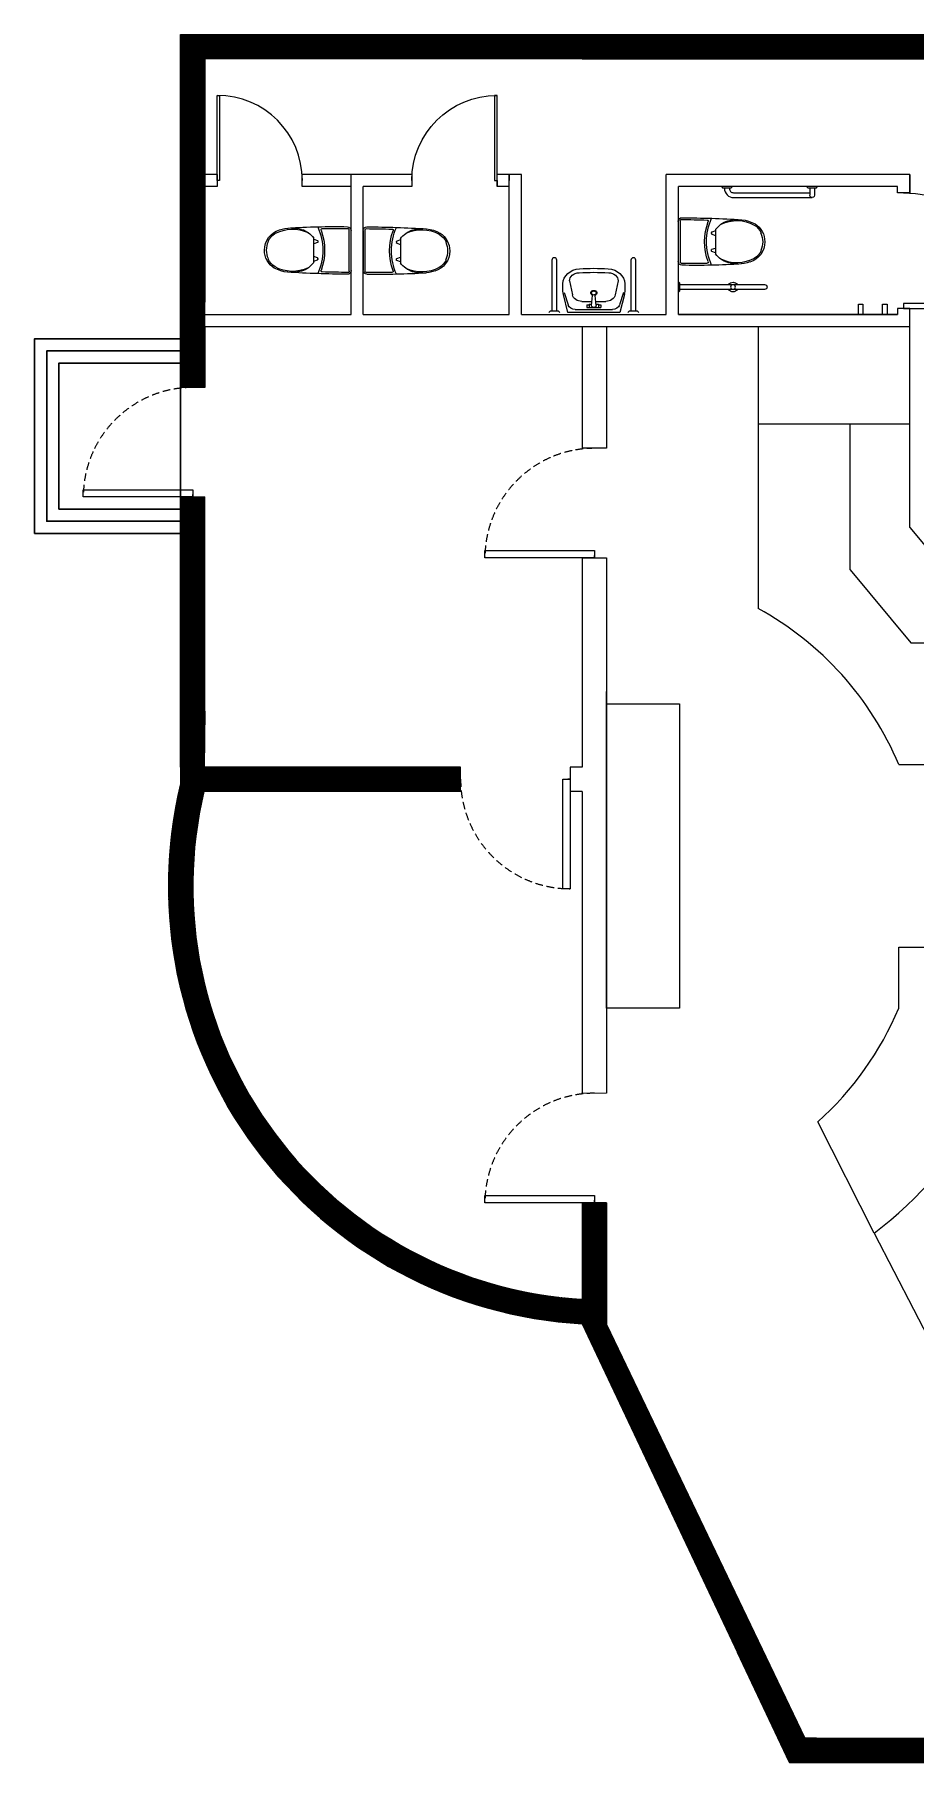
# Model space of a CAD drawing. Header units: millimetres. Extents: x -1966 to 205283, y -140015 to 7000.
# Drawn here: x 34602 to 41839, y -102691 to -88491 of the extents above; entities that cross this region are included whole.
import ezdxf

# ---------------------------------------------------------------- set-up
doc = ezdxf.new("R2010")
doc.units = ezdxf.units.MM
doc.header["$LTSCALE"] = 1000
doc.linetypes.add('HIDDEN4', pattern=[0.09375, 0.0625, -0.03125])
for name, color, linetype in [('ID-INDE-SANI', 2, 'Continuous'), ('ID-INDE-TPTN', 3, 'Continuous'), ('家具', 251, 'Continuous'), ('草图平面 01', 7, 'Continuous'), ('草图平面 09', 7, 'Continuous'), ('草图平面 11', 7, 'Continuous'), ('草图平面 12', 7, 'Continuous'), ('草图平面 14', 7, 'Continuous'), ('草图平面 15', 7, 'Continuous'), ('草图平面 16', 7, 'Continuous'), ('草图平面 17', 7, 'Continuous'), ('草图平面 18', 7, 'Continuous')]:
    doc.layers.add(name, color=color, linetype=linetype)
doc.layers.add('steps-1f', color=7, linetype='Continuous', lineweight=30)

# ---------------------------------------------------------------- blocks, each defined once
blk = doc.blocks.new('door-900')
blk.add_line((83036, -36718), (83056, -36718))
blk.add_lwpolyline([(83036, -35818), (83096, -35818), (83096, -36718), (83036, -36718)], close=True)
at = {"linetype": 'HIDDEN4'}
blk.add_arc((83036, -36718), 900, 0, 90, dxfattribs=at)
blk = doc.blocks.new('matong01')
for p, q in [((-88201, 15374), (-87861, 15374)), ((-88196, 15389), (-87866, 15389)), ((-88128, 15083), (-87928, 15083)), ((-88118, 15083), (-88108, 15113)), ((-88104, 15116), (-88095, 15116)), ((-88091, 15113), (-88080, 15083)), ((-87966, 15113), (-87976, 15083)), ((-87953, 15116), (-87961, 15116)), ((-87938, 15083), (-87948, 15113)), ((-88099, 14711), (-88103, 14707)), ((-87953, 14708), (-87957, 14711))]:
    blk.add_line(p, q)
for centre, radius, start, end in [((-88196, 15359), 30, 90, 180.424), ((-78905, 15428), 9321, 180.424, 183.4424), ((-88201, 15364), 10, 90, 180.393), ((-78905, 15428), 9306, 180.393, 181.698), ((-87866, 15359), 30, 0.6676, 90), ((-87861, 15364), 10, 0.698, 90), ((-97156, 15251), 9306, 359.3948, 0.698), ((-93715, 15246), 5881, 356.3553, 1.1062), ((-88029, 14695), 462, 65.4075, 114.5925), ((-88197, 15152), 10, 181.698, 290.2364), ((-88009, 14921), 201, 126.4028, 162.1573), ((-88029, 14695), 477, 69.8498, 110.2364), ((-88104, 15111), 4.75, 90, 161.4097), ((-88095, 15111), 4.75, 18.5903, 90), ((-87961, 15111), 4.75, 90, 161.4097), ((-87953, 15111), 4.75, 18.5903, 90), ((-88048, 14921), 201, 17.8427, 53.5972), ((-87861, 15152), 10, 249.8498, 359.3948), ((-87913, 14901), 298, 164.1403, 208.6381), ((-87900, 14908), 302, 154.7496, 208.3925), ((-88157, 14908), 302, 331.5559, 25.2504), ((-88143, 14901), 298, 340.5406, 15.8597), ((-88025, 14848), 170, 268.9968, 344.0306), ((-88031, 14848), 170, 212.1281, 271.0032), ((-88031, 14848), 158, 212.0261, 242.9663), ((-88031, 14848), 153, 243.725, 271.1087), ((-88025, 14848), 153, 268.8913, 296.4183), ((-88025, 14848), 158, 297.1668, 327.8719)]:
    blk.add_arc(centre, radius, start, end)
blk = doc.blocks.new('g2')
at = {"color": 4, "linetype": 'Continuous'}
for p, q in [((-98115, -90879), (-98115, -90819)), ((-98075, -90879), (-98075, -90819))]:
    blk.add_line(p, q, dxfattribs=at)
for points in [[(-98750, -90889), (-98840, -90889), (-98830, -90879), (-98760, -90879), (-98750, -90889)], [(-98050, -90889), (-98140, -90889), (-98130, -90879), (-98060, -90879), (-98050, -90889)]]:
    blk.add_lwpolyline(points, dxfattribs=at)
for points in [[(-98815, -90879), (-98815, -90874, -0.414214), (-98740, -90799), (-98095, -90799)], [(-98775, -90879), (-98775, -90874, -0.414214), (-98740, -90839), (-98115, -90839)]]:
    blk.add_lwpolyline(points, format="xyb", dxfattribs=at)
blk.add_arc((-98095, -90819), 20, 359.9999, 180.2065, dxfattribs=at)
blk = doc.blocks.new('qr244')
at = {"color": 4}
blk.add_lwpolyline([(-45, 0), (-35, -10), (35, -10), (45, 0)], dxfattribs=at)
blk.add_lwpolyline([(-20, -10), (-20, -710, 1), (20, -710), (20, -10)], format="xyb", dxfattribs=at)
blk.add_circle((0, -450), 20, dxfattribs=at)
for start, end in [(119.9966, 240.0034), (300.0034, 59.9966)]:
    blk.add_arc((0, -450), 40, start, end, dxfattribs=at)
blk = doc.blocks.new('1w')
blk.add_blockref('matong01', (88031, -15389))
at = {"color": 1}
blk.add_blockref('qr244', (375, 0), dxfattribs=at)
at = {"rotation": 270}
blk.add_blockref('g2', (90439, -99195), dxfattribs=at)
blk = doc.blocks.new('door-700')
blk.add_lwpolyline([(82086, -33636), (82106, -33636), (82106, -34336), (82086, -34336)], close=True)
blk.add_arc((82086, -34336), 700, 0, 90)
blk = doc.blocks.new('door-950')
blk.add_lwpolyline([(77432, -33763), (78382, -33763), (78382, -33803), (77432, -33803)], close=True)
blk.add_arc((77432, -33763), 950, 270, 0)
blk = doc.blocks.new('A1138DE')
for p, q in [((-0.41, 0.63), (-0.361, 0.352)), ((0.41, 0.63), (0.361, 0.352)), ((-0.52, 0.572), (-0.52, 0.42)), ((-0.514, 0.36), (-0.44, 0)), ((-0.499, 0.395), (-0.433, 0.149)), ((-0.04, 0.14), (-0.02, 0.338)), ((0.04, 0.14), (0.02, 0.338)), ((0.499, 0.395), (0.433, 0.149)), ((0.44, 0), (0.514, 0.36)), ((0.52, 0.42), (0.52, 0.572)), ((-0.44, 0), (0.44, 0)), ((0.317, 0.06), (-0.317, 0.06)), ((-0.032, 0.22), (-0.203, 0.22)), ((-0.12, 0.15), (-0.12, 0.1)), ((-0.08, 0.15), (-0.12, 0.15)), ((0.12, 0.1), (-0.12, 0.1)), ((-0.08, 0.166), (-0.08, 0.1)), ((-0.038, 0.166), (-0.08, 0.166)), ((0.203, 0.22), (0.032, 0.22)), ((0.08, 0.166), (0.038, 0.166)), ((0.08, 0.166), (0.08, 0.1)), ((0.12, 0.15), (0.08, 0.15)), ((0.12, 0.15), (0.12, 0.1))]:
    blk.add_line(p, q)
for centre, radius, start, end in [((0, -2.33), 3.21, 85.6642, 94.3358), ((-0.22, 0.572), 0.3, 94.3358, 180), ((-0.25, 0.63), 0.16, 90, 180), ((0, -2.33), 3.13, 85.4188, 94.5812), ((0.22, 0.572), 0.3, 0, 85.6642), ((0.25, 0.63), 0.16, 0, 90), ((-0.22, 0.42), 0.3, 180, 191.5922), ((-0.203, 0.38), 0.16, 190, 270), ((0, 0.39), 0.05, 292.5135, 247.4865), ((0, 0.39), 0.038, 288.5269, 251.4731), ((0, 0.338), 0.02, 0.0039, 180.0039), ((0.203, 0.38), 0.16, 270, 350), ((0.22, 0.42), 0.3, 348.4078, 360), ((-0.317, 0.18), 0.12, 195, 270), ((0, 0.14), 0.04, 180, 0), ((0.317, 0.18), 0.12, 270, 345)]:
    blk.add_arc(centre, radius, start, end)
blk = doc.blocks.new('cwxs')
at = {"color": 4, "linetype": 'Continuous'}
for p, q in [((-103569, -83170), (-103579, -83180)), ((-103579, -83180), (-103579, -83250)), ((-103579, -83250), (-103569, -83260)), ((-103569, -83820), (-103579, -83830)), ((-103579, -83830), (-103579, -83900)), ((-103579, -83900), (-103569, -83910))]:
    blk.add_line(p, q, dxfattribs=at)
at = {"layer": '家具', "color": 4}
for points in [[(-103579, -83195), (-103999, -83195, 1), (-103999, -83235), (-103579, -83235)], [(-103579, -83845), (-103999, -83845, 1), (-103999, -83885), (-103579, -83885)]]:
    blk.add_lwpolyline(points, format="xyb", dxfattribs=at)
at = {"xscale": -487.5, "yscale": 412.5, "zscale": 487.5, "rotation": 90}
blk.add_blockref('A1138DE', (-103569, -83540), dxfattribs=at)

msp = doc.modelspace()

# ---------------------------------------------------------------- hatches: boundary and pattern name
h = msp.add_hatch()
h.set_pattern_fill('ANSI32', color=256)
h.set_pattern_definition([(45, (-49974.1287, -55012.0713), (-3.36759605, 3.36759605), []), (45, (-49971.8836, -55012.0713), (-3.36759605, 3.36759605), [])])
h.paths.add_polyline_path([(42101.7, -88491.4), (35801.7, -88491.4), (35801.7, -91391.4), (36001.7, -91391.4), (36001.7, -90891.4), (36001.7, -88691.4), (42101.7, -88691.4)])
h.paths.add_polyline_path([(35801.7, -94511.6), (35801.7, -94648.8, 0.468176), (39101.7, -99085.9), (40804, -102691.4), (41804, -102691.4), (47201.7, -102691.4), (47201.7, -102591.4), (47201.7, -102491.4), (41025.1, -102491.4), (40929.4, -102491.4), (39301.7, -99091.4), (39301.7, -98091.4), (39101.7, -98091.4), (39101.7, -98885.5, -0.4657055), (35992.4, -94711.6), (38101.7, -94711.6), (38101.7, -94511.6), (35995.2, -94511.6), (36001.7, -94011.7), (36001.7, -92291.4), (35801.7, -92291.4)])
h.paths.add_polyline_path([(51051.7, -102491.4), (49201.7, -102491.4), (49201.7, -102691.4), (52001.7, -102691.4), (52001.7, -102291.4), (51801.7, -102291.4), (51801.7, -102491.4)])
h.paths.add_polyline_path([(52001.7, -88491.4), (51601.7, -88491.4), (51601.7, -88691.4), (51801.7, -88691.4), (51801.7, -88891.4), (52001.7, -88891.4)])

# ---------------------------------------------------------------- linework, layer by layer
for p, q in [((36101.7, -89691.4), (36101.7, -89641.4)), ((36101.7, -89641.4), (36101.7, -89741.4)), ((36801.7, -89741.4), (36801.7, -89641.4)), ((37201.7, -89741.4), (37201.7, -89641.4)), ((37701.7, -89641.4), (37701.7, -89741.4)), ((38401.7, -89741.4), (38401.7, -89641.4)), ((38401.7, -89691.4), (38401.7, -89741.4)), ((38501.7, -89741.4), (38501.7, -89641.4)), ((38501.7, -89641.4), (38501.7, -89691.4)), ((41791.7, -89641.4), (41791.7, -89791.4)), ((41791.7, -89791.4), (41691.7, -89791.4)), ((41791.7, -90741.4), (41691.7, -90741.4)), ((41791.7, -90891.4), (41791.7, -90741.4)), ((35801.7, -90991.4), (35682.8, -90991.4)), ((35801.7, -91091.4), (35801.7, -90991.4)), ((36001.7, -90891.4), (36001.7, -91391.4)), ((39301.7, -90891.4), (39301.7, -91891.4)), ((35801.7, -91091.4), (35602.1, -91091.4)), ((35801.7, -91191.4), (35801.7, -91091.4)), ((35801.7, -91191.4), (35801.7, -91091.4)), ((35801.7, -91291.4), (35801.7, -91191.4)), ((35801.7, -91291.4), (35801.7, -91191.4)), ((35801.7, -91391.4), (35801.7, -91291.4)), ((35801.7, -91391.4), (35801.7, -91291.4)), ((36001.7, -91391.4), (35801.7, -91391.4)), ((39301.7, -91891.4), (39101.7, -91891.4)), ((35801.7, -92291.4), (36001.7, -92291.4)), ((39101.7, -92791.4), (39301.7, -92791.4)), ((38101.7, -94711.6), (38101.7, -94511.6)), ((39101.7, -94511.6), (39001.7, -94511.6)), ((39001.7, -94511.6), (39001.7, -94711.6)), ((39094.6, -97191.4), (39301.7, -97189.8)), ((39301.7, -98091.4), (39101.7, -98091.4)), ((39301.7, -99091.4), (39301.7, -98091.4)), ((39301.7, -99091.4), (39301.7, -98091.4))]:
    msp.add_line(p, q)
at = {"layer": 'ID-INDE-TPTN'}
for points in [[(41370.4, -90706.1), (41407.9, -90706.1), (41407.9, -90791.4), (41370.4, -90791.4)], [(41568.7, -90706.1), (41606.2, -90706.1), (41606.2, -90791.4), (41568.7, -90791.4)]]:
    msp.add_lwpolyline(points, close=True, dxfattribs=at)
at = {"layer": 'steps-1f'}
for points in [[(35801.7, -90991.4), (34601.7, -90991.4), (34601.7, -92591.4), (35801.7, -92591.4)], [(35801.7, -91091.4), (34701.7, -91091.4), (34701.7, -92491.4), (35801.7, -92491.4)], [(35801.7, -91191.4), (34801.7, -91191.4), (34801.7, -92391.4), (35801.7, -92391.4)]]:
    msp.add_lwpolyline(points, close=True, dxfattribs=at)
at = {"layer": '草图平面 01'}
for p, q in [((35801.7, -88491.4), (47801.7, -88491.4)), ((35801.7, -88491.4), (47801.7, -88491.4)), ((35801.7, -91391.4), (35801.7, -88491.4)), ((39101.7, -88491.4), (39301.7, -88491.4)), ((39301.7, -88491.4), (41601.7, -88491.4)), ((47801.7, -88691.4), (36001.7, -88691.4)), ((36001.7, -88691.4), (36001.7, -90691.4)), ((36001.7, -91391.4), (36001.7, -88691.4)), ((39101.7, -88691.4), (36001.7, -88691.4)), ((41791.7, -88691.4), (39301.7, -88691.4)), ((39301.7, -88691.4), (43301.7, -88691.4)), ((40546.7, -88691.4), (47801.7, -88691.4)), ((36101.7, -89641.4), (36001.7, -89641.4)), ((36101.7, -89741.4), (36001.7, -89741.4)), ((37701.7, -89641.4), (36801.7, -89641.4)), ((37201.7, -89741.4), (36801.7, -89741.4)), ((37201.7, -90791.4), (37201.7, -89741.4)), ((37701.7, -89741.4), (37301.7, -89741.4)), ((37301.7, -90791.4), (37301.7, -89741.4)), ((38601.7, -89641.4), (38401.7, -89641.4)), ((38501.7, -89741.4), (38401.7, -89741.4)), ((38501.7, -90791.4), (38501.7, -89741.4)), ((38601.7, -89741.4), (38601.7, -89641.4)), ((38601.7, -90791.4), (38601.7, -89741.4)), ((41791.7, -89641.4), (39791.7, -89641.4)), ((39791.7, -89741.4), (39791.7, -89641.4)), ((39791.7, -90791.4), (39791.7, -89741.4)), ((41691.7, -89741.4), (39891.7, -89741.4)), ((39891.7, -90791.4), (39891.7, -89741.4)), ((41691.7, -89791.4), (41691.7, -89741.4)), ((41791.7, -89791.4), (41791.7, -89641.4)), ((36001.7, -90791.4), (37201.7, -90791.4)), ((37301.7, -90791.4), (38501.7, -90791.4)), ((38601.7, -90791.4), (39791.7, -90791.4)), ((41691.7, -90791.4), (39891.7, -90791.4)), ((39891.7, -90791.4), (41691.7, -90791.4)), ((41691.7, -90741.4), (41691.7, -90791.4)), ((41791.7, -92542.2), (41791.7, -90741.4)), ((36001.7, -90891.4), (41791.7, -90891.4)), ((39101.7, -90891.4), (39101.7, -91891.4)), ((39301.7, -90891.4), (39301.7, -91891.4)), ((39301.7, -90891.4), (39301.7, -91891.4)), ((40546.7, -90891.4), (40546.7, -92891.4)), ((40546.7, -91691.4), (41791.7, -91691.4)), ((41301.7, -92891.4), (41301.7, -91691.4)), ((35801.7, -94511.6), (35801.7, -92291.4)), ((36001.7, -94052.7), (36001.7, -92291.4)), ((41791.7, -92542.2), (42082.8, -92891.4)), ((39101.7, -92791.4), (39101.7, -94511.6)), ((39301.7, -92791.4), (39301.7, -97189.8)), ((40546.7, -92891.4), (40546.7, -93208.9)), ((41301.7, -92891.4), (41801.7, -93491.4)), ((41801.7, -93491.4), (46701.7, -93491.4)), ((39301.7, -96491.4), (39301.7, -93891.4)), ((39301.7, -93991.4), (39901.7, -93991.4)), ((39901.7, -93991.4), (39901.7, -96491.4)), ((36001.7, -94052.7), (35995.2, -94511.6)), ((35801.7, -94511.6), (35801.7, -94648.8)), ((38101.7, -94511.6), (35995.2, -94511.6)), ((39101.7, -94511.6), (39001.7, -94511.6)), ((41701.7, -94491.4), (46701.7, -94491.4)), ((38101.7, -94711.6), (35992.4, -94711.6)), ((39101.7, -94711.6), (39001.7, -94711.6)), ((39101.7, -94711.6), (39101.7, -97191.4)), ((39301.7, -95591.4), (39301.7, -95491.4)), ((41701.7, -95991.4), (46701.7, -95991.4)), ((41701.7, -96491.4), (41701.7, -95991.4)), ((41701.7, -96491.4), (41701.7, -95991.4)), ((39901.7, -96491.4), (39301.7, -96491.4)), ((41500.5, -98342), (41037, -97427.6)), ((39101.7, -98091.4), (39101.7, -98885.5)), ((39301.7, -99091.4), (39301.7, -98091.4)), ((39301.7, -99091.4), (39301.7, -98091.4)), ((39301.7, -98091.4), (39301.7, -99091.4)), ((41500.5, -98342), (43643.5, -102491.4)), ((39101.7, -99085.9), (40804, -102691.4)), ((39301.7, -99091.4), (40929.4, -102491.4)), ((40804, -102691.4), (40377, -101787.1)), ((41025.1, -102491.4), (40929.4, -102491.4)), ((41025.1, -102491.4), (47201.7, -102491.4)), ((41025.1, -102691.4), (40804, -102691.4)), ((40804, -102691.4), (41804, -102691.4)), ((41025.1, -102691.4), (47201.7, -102691.4))]:
    msp.add_line(p, q, dxfattribs=at)
for radius, start, end in [(2600, 22.61986, 61.39018), (3600, 166.4638, 266.81526), (3600, 166.4638, 266.81526), (3600, 166.4638, 266.81526), (3600, 166.4638, 266.81526), (3400, 166.74109, 266.62771), (3600, 307.64402, 352.01644), (3600, 307.64402, 352.01644), (2600, 311.86709, 337.38014)]:
    msp.add_arc((39301.7, -95491.4), radius, start, end, dxfattribs=at)
at = {"layer": '草图平面 09', "extrusion": (-0.904289, -0.426922, 0)}
for p, q in [((40377, -101787.1, 906.9), (40804, -102691.4, 906.9)), ((40377, -101787.1, 2406.9), (40377, -101787.1, 906.9)), ((40804, -102691.4, 2406.9), (40377, -101787.1, 2406.9)), ((40804, -102691.4, 3000), (40804, -102691.4)), ((40804, -102691.4, 2406.9), (40804, -102691.4, 906.9))]:
    msp.add_line(p, q, dxfattribs=at)
at = {"layer": '草图平面 11'}
for p, q in [((36001.7, -88691.4, 3000), (36001.7, -90691.4, 3000)), ((36001.7, -91391.4, 3000), (36001.7, -88691.4, 3000)), ((39101.7, -88691.4, 3000), (36001.7, -88691.4, 3000)), ((39101.7, -88691.4, 3000), (39301.7, -88691.4, 3000)), ((47801.7, -88691.4, 3000), (39301.7, -88691.4, 3000)), ((36001.7, -94052.7, 3000), (36001.7, -92291.4, 3000)), ((38101.7, -94511.6, 3000), (35995.2, -94511.6, 3000)), ((39101.7, -94511.6, 3000), (39001.7, -94511.6, 3000)), ((39301.7, -94511.6, 3000), (39301.7, -97189.8, 3000)), ((39301.7, -98091.4, 3000), (39301.7, -99091.4, 3000))]:
    msp.add_line(p, q, dxfattribs=at)
at = {"layer": '草图平面 12', "extrusion": (1, 0, 0)}
for p, q in [((39301.7, -90891.4), (39301.7, -91891.4)), ((39301.7, -90891.4, 3000), (39301.7, -90891.4)), ((39301.7, -90891.4), (39301.7, -91891.4)), ((39301.7, -90891.4), (39301.7, -91891.4)), ((39301.7, -91891.4), (39301.7, -91891.4, 2500)), ((39301.7, -92791.4), (39301.7, -97191.4)), ((39301.7, -92791.4, 2500), (39301.7, -92791.4)), ((39301.7, -92791.4), (39301.7, -97189.8)), ((39301.7, -97191.4, 2500), (39301.7, -97191.4)), ((39301.7, -98091.4), (39301.7, -99091.4)), ((39301.7, -98091.4), (39301.7, -98091.4, 2500))]:
    msp.add_line(p, q, dxfattribs=at)
at = {"layer": '草图平面 14', "extrusion": (1, 0, 0)}
for p, q in [((41791.7, -89641.4, 100), (41791.7, -89791.4, 100)), ((41791.7, -89641.4, 3100), (41791.7, -89641.4, 100)), ((41791.7, -89791.4, 100), (41791.7, -89641.4, 100)), ((41791.7, -89791.4, 100), (41791.7, -89791.4, 2600)), ((41791.7, -90741.4, 2600), (41791.7, -90741.4, 100)), ((41791.7, -90891.4, 100), (41791.7, -90741.4, 100)), ((41791.7, -90891.4, 100), (41791.7, -90741.4, 100)), ((41791.7, -90891.4, 3100), (41791.7, -90891.4, 100))]:
    msp.add_line(p, q, dxfattribs=at)
at = {"layer": '草图平面 15'}
for p, q in [((41791.7, -90891.4, 100), (41791.7, -90741.4, 100)), ((36001.7, -91391.4, 100), (36001.7, -90891.4, 100)), ((39301.7, -90891.4, 100), (41791.7, -90891.4, 100)), ((36001.7, -94052.7, 100), (36001.7, -92291.4, 100))]:
    msp.add_line(p, q, dxfattribs=at)
at = {"layer": '草图平面 16'}
for p, q in [((36001.7, -91391.4, 3100), (36001.7, -90891.4, 3100)), ((36001.7, -94052.7, 3100), (36001.7, -92291.4, 3100)), ((35995.2, -94511.6, 3100), (36001.7, -94011.7, 3100)), ((36001.7, -94052.7, 3100), (35995.2, -94511.6, 3100)), ((38101.7, -94511.6, 3100), (35995.2, -94511.6, 3100)), ((39101.7, -94511.6, 3100), (39001.7, -94511.6, 3100))]:
    msp.add_line(p, q, dxfattribs=at)
at = {"layer": '草图平面 17', "extrusion": (1, 0, 0)}
for p, q in [((36001.7, -90891.4, 1700), (36001.7, -90891.4, 100)), ((36001.7, -90891.4, 3100), (36001.7, -90891.4, 100)), ((36001.7, -91391.4, 100), (36001.7, -90891.4, 100)), ((36001.7, -90891.4, 100), (36001.7, -91391.4, 100)), ((36001.7, -91391.4, 2600), (36001.7, -91391.4, 100)), ((36001.7, -91391.4, 100), (36001.7, -91391.4, 1700)), ((36001.7, -92291.4, 100), (36001.7, -92291.4, 2600)), ((36001.7, -94052.7, 100), (36001.7, -92291.4, 100))]:
    msp.add_line(p, q, dxfattribs=at)
at = {"layer": '草图平面 18', "extrusion": (0, 1, 0)}
for p, q in [((38101.7, -94511.6, 100), (35995.2, -94511.6, 100)), ((38101.7, -94511.6, 2600), (38101.7, -94511.6, 100)), ((39101.7, -94511.6, 100), (39001.7, -94511.6, 100)), ((39001.7, -94511.6, 100), (39001.7, -94511.6, 2600)), ((39101.7, -94511.6, 100), (39001.7, -94511.6, 100)), ((39101.7, -94511.6, 3100), (39101.7, -94511.6, 100))]:
    msp.add_line(p, q, dxfattribs=at)

# ---------------------------------------------------------------- block references
msp.add_blockref('door-700', (-45983.8, -55355.2))
at = {"xscale": -1}
msp.add_blockref('door-700', (120487.2, -55355.2), dxfattribs=at)
at = {"xscale": -1, "rotation": 180}
msp.add_blockref('door-950', (-35690.4, -124504.8), dxfattribs=at)
for p, rotation in [((-815.9, -175327.7), 90), ((2484.1, -175827.7), 90), ((122038.1, -131329.3), 180), ((2484.1, -181127.7), 90)]:
    msp.add_blockref('door-900', p, dxfattribs=dict(rotation=rotation))
at = {"layer": 'ID-INDE-SANI', "xscale": -1}
for name, p, rotation in [('1w', (39890.2, -90191.4), 90), ('matong01', (21813, -2235.5), 270.0000000000109), ('matong01', (52690.5, -178297.3), 90.00000000001008)]:
    msp.add_blockref(name, p, dxfattribs=dict(at, rotation=rotation))
at = {"layer": 'ID-INDE-SANI', "rotation": 270}
msp.add_blockref('cwxs', (122736.8, -194344.4), dxfattribs=at)

doc.saveas('drawing.dxf')
